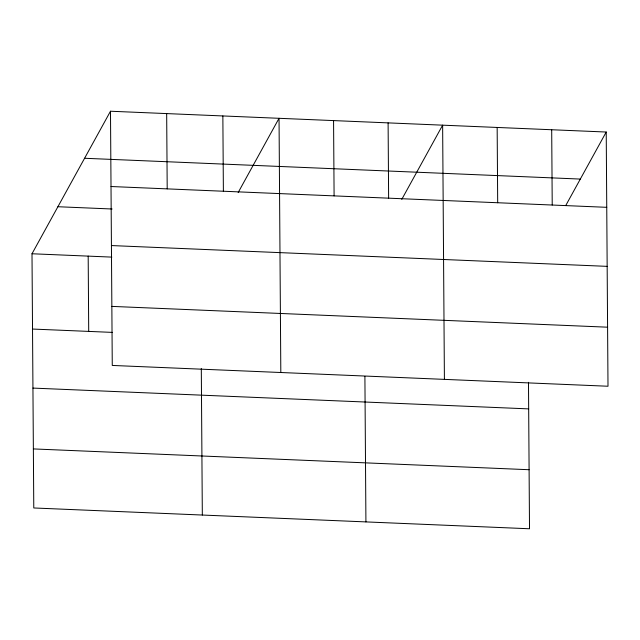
<?xml version="1.0" encoding="UTF-8"?>
<svg xmlns="http://www.w3.org/2000/svg" width="640" height="640" viewBox="0 0 640 640"><rect width="100%" height="100%" fill="white"/><g stroke="black" fill="none" stroke-linecap="round" stroke-linejoin="round"><path stroke-width="0.96" d="M528.488 382.32L529.512 528.768L33.776 507.968L32 253.76L110.488 111.232L606.224 132.032L608 386.24L112.264 365.44L110.488 111.232M238.16 192.544L279.04 118.304L280.816 372.512M401.752 199.408L442.632 125.168L444.408 379.376M565.808 205.424L606.224 132.032M84.592 158.272L580.32 179.072M111.016 186.52L606.752 207.32M57.904 206.728L112.112 209M111.432 245.56L607.16 266.36M32 253.76L111.84 257.112M111.856 306.392L607.584 327.192M32.528 329.048L112.368 332.392M32.936 388.088L528.672 408.888M33.36 448.92L529.096 469.72M551.696 129.744L552.224 205.032M497.16 127.456L497.688 202.744M388.104 122.88L388.624 198.168M364.904 376.44L365.92 521.904M333.568 120.592L334.096 195.88M222.856 115.952L223.384 191.232M201.304 368.592L202.328 515.04M166.672 113.592L167.2 188.872M88.184 256.12L88.712 331.4"/></g></svg>
